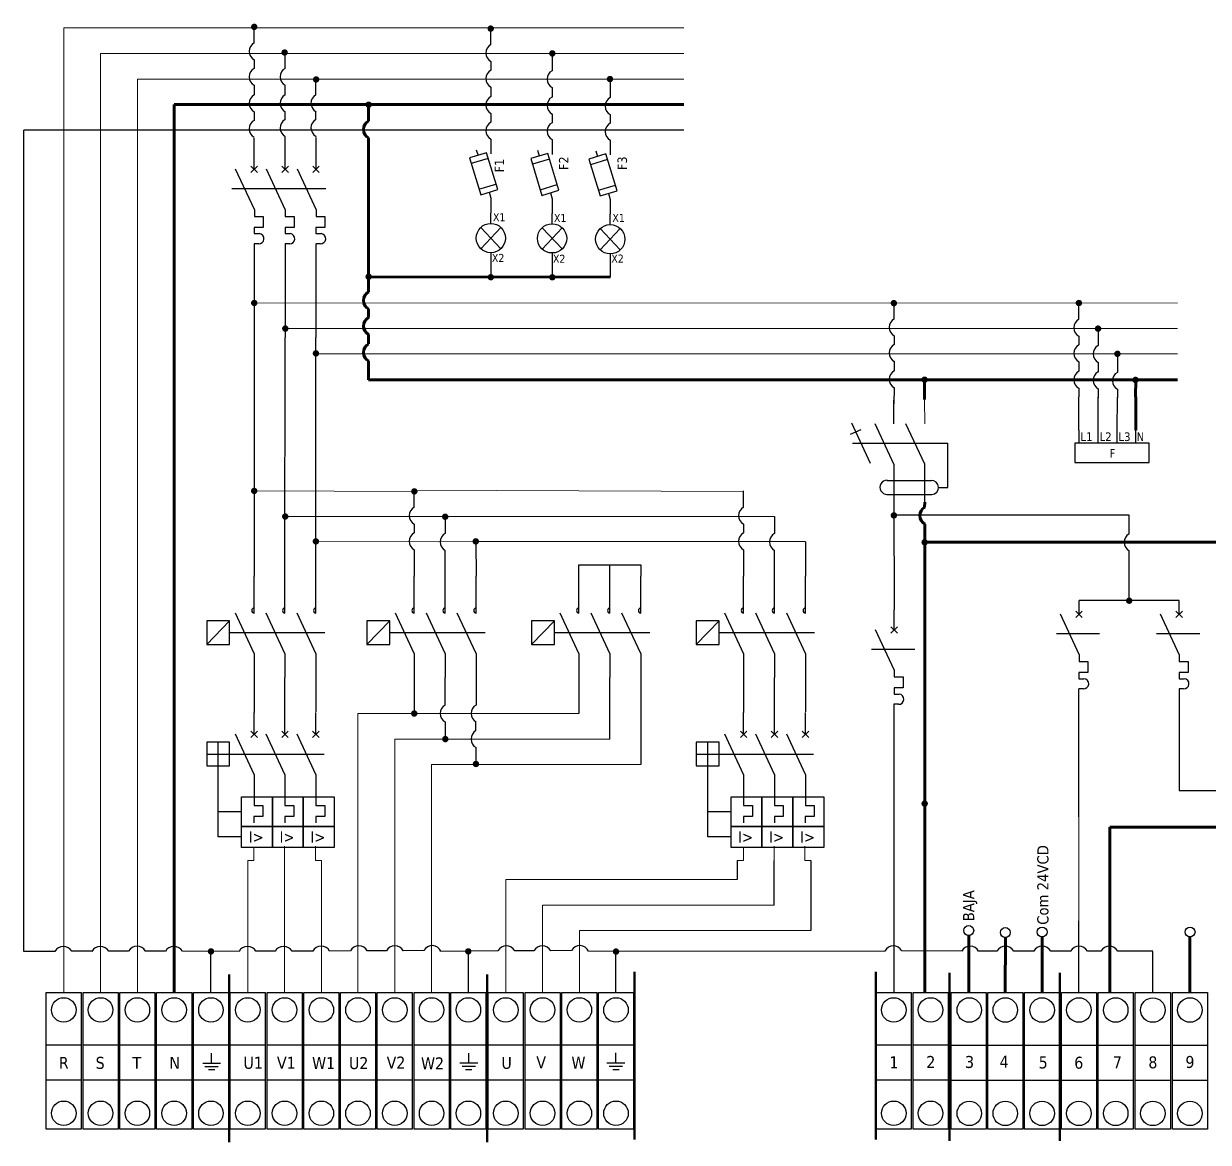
# Model space of a CAD drawing. Header units: inches. Extents: x 6 to 2013, y 5 to 1274.
# Drawn here: x 6 to 746, y 7 to 706 of the extents above; entities that cross this region are included whole.
import ezdxf
from ezdxf.enums import TextEntityAlignment as Align
from ezdxf.lldxf.tags import DXFTag

# ---------------------------------------------------------------- set-up
doc = ezdxf.new("R2010")
doc.units = ezdxf.units.IN
doc.header["$MEASUREMENT"] = 0
doc.linetypes.add('CONTINU', pattern=[0])
doc.styles.add('TAHOMA_STANDARD', font='tahoma.ttf')
tags = doc.linetypes.add('INTERROMPU', pattern=[0.75, 0.5, -0.25]).pattern_tags.tags
tags[6:7] = [DXFTag(74, 4), DXFTag(75, 0), DXFTag(340, '0'), DXFTag(46, 0.0), DXFTag(50, 0.0), DXFTag(44, 0.0), DXFTag(45, 0.0)]
tags[4:5] = [DXFTag(74, 4), DXFTag(75, 0), DXFTag(340, '0'), DXFTag(46, 0.0), DXFTag(50, 0.0), DXFTag(44, 0.0), DXFTag(45, 0.0)]
tags = doc.linetypes.add('INTERROMPU2', pattern=[0.375, 0.25, -0.125]).pattern_tags.tags
tags[6:7] = [DXFTag(74, 4), DXFTag(75, 0), DXFTag(340, '0'), DXFTag(46, 0.0), DXFTag(50, 0.0), DXFTag(44, 0.0), DXFTag(45, 0.0)]
tags[4:5] = [DXFTag(74, 4), DXFTag(75, 0), DXFTag(340, '0'), DXFTag(46, 0.0), DXFTag(50, 0.0), DXFTag(44, 0.0), DXFTag(45, 0.0)]

# ---------------------------------------------------------------- blocks, each defined once
blk = doc.blocks.new('EW_ANSI_FUSE_IS_1PH')
at = {"color": 0}
for p, q in [((0, 0), (0.125, 0)), ((0.4273, 0.0578), (0.1163, -0.0365)), ((0.423, -0.1002), (0.3795, 0.0433)), ((0.4709, -0.0857), (0.4273, 0.0578)), ((0.4491, -0.0139), (0.5, 0)), ((0.5, 0), (0.625, 0)), ((0.1163, -0.0365), (0.1598, -0.18)), ((0.1598, -0.18), (0.4709, -0.0857)), ((0.1642, -0.0219), (0.2077, -0.1655)), ((0.09, -0.1227), (0.1378, -0.1082))]:
    blk.add_line(p, q, dxfattribs=at)
at = {"color": 0, "style": 'TAHOMA_STANDARD'}
for tag, p in [('#LOC_TAG', (0.1669, 0.5263)), ('#FUN_TAG', (0.1599, 0.3817)), ('#TAG', (0.1641, 0.2184)), ('#REF_DES_1', (0.1434, -0.3084)), ('#REF_DES_2', (0.1412, -0.4361)), ('#TD_1', (0.1453, -0.5581)), ('#TD_2', (0.1413, -0.694)), ('#TD_3', (0.1413, -0.8178)), ('#TD_4', (0.1381, -0.9441)), ('#TD_5', (0.1408, -1.0754))]:
    blk.add_attdef(tag, p, '', height=0.08, dxfattribs=at)
at = {"style": 'TAHOMA_STANDARD'}
blk.add_attdef('#P_TAG_0', text='', height=0.075, dxfattribs=at).set_placement((0.075, 0.025), align=Align.RIGHT)
blk.add_attdef('#P_TAG_1', (0.525, 0.025), '', height=0.075, dxfattribs=at)

msp = doc.modelspace()

# ---------------------------------------------------------------- linework, layer by layer
at = {"color": 5, "lineweight": 18}
for p, q in [((30.59, 100.83), (30.59, 703.52)), ((30.59, 703.52), (417.89, 703.52)), ((149.53, 531.62), (726.32, 531.57)), ((249.53, 414.64), (455.26, 413.74)), ((149.49, 414.18), (249.52, 413.74)), ((214.38, 100.83), (214.38, 275.09)), ((214.38, 275.09), (271.93, 275.09)), ((271.93, 275.09), (352.39, 275.09)), ((664.71, 123.98), (664.71, 210.59)), ((145.53, 100.83), (145.53, 183.25)), ((306.68, 100.83), (306.68, 171.31)), ((306.68, 171.31), (451.31, 171.31))]:
    msp.add_line(p, q, dxfattribs=at)
at = {"color": 5}
for p, q in [((149.53, 694.17), (149.58, 704.61)), ((297.34, 693.08), (297.38, 703.52)), ((149.58, 683.61), (149.58, 678.2)), ((297.38, 682.52), (297.38, 677.11)), ((149.58, 667.61), (149.53, 661.68)), ((297.38, 666.52), (297.34, 660.59)), ((149.58, 651.11), (149.53, 645.67)), ((297.38, 650.03), (297.34, 644.58)), ((149.53, 568.53), (149.53, 510.04)), ((549.26, 521.71), (549.3, 532.15)), ((664.64, 521.39), (664.68, 531.57)), ((549.3, 511.15), (549.3, 505.74)), ((664.68, 510.83), (664.68, 505.42)), ((549.3, 495.15), (549.26, 489.22)), ((664.68, 494.83), (664.64, 488.9)), ((549.24, 478.79), (549.19, 468.63)), ((664.75, 478.31), (664.71, 472.93)), ((664.68, 452.05), (664.71, 472.93)), ((249.48, 403.97), (249.53, 414.14)), ((455.21, 403.97), (455.26, 414.14)), ((549.12, 407.16), (549.29, 339.95)), ((249.53, 393.4), (249.53, 387.99)), ((455.26, 393.4), (455.26, 387.99)), ((696.02, 387.36), (696.06, 399.03)), ((249.53, 377.4), (249.53, 360.91)), ((455.26, 377.4), (455.26, 360.91)), ((696.06, 345.64), (696.06, 376.8)), ((149.48, 297.66), (149.48, 275.75)), ((249.53, 297.66), (249.53, 275.09)), ((352.39, 297.66), (352.39, 275.09)), ((455.26, 297.66), (455.26, 275.75)), ((549.12, 280.86), (549.06, 100.83)), ((451.31, 183.25), (451.31, 171.31)), ((664.71, 100.77), (664.71, 145.61))]:
    msp.add_line(p, q, dxfattribs=at)
for p, q in [((168.83, 678.17), (168.83, 688.61)), ((335.64, 687.52), (335.64, 676.74)), ((168.83, 661.67), (168.88, 667.61)), ((335.64, 666.16), (335.59, 660.22)), ((168.83, 646.17), (168.88, 651.11)), ((335.64, 649.66), (335.59, 644.22)), ((149.58, 635.11), (149.58, 635.11)), ((149.58, 615.04), (149.58, 634.61)), ((168.88, 615.04), (168.88, 635.49)), ((188.18, 615.04), (188.18, 635.05)), ((149.63, 590.02), (137.93, 615.17)), ((147.53, 613.04), (151.63, 617.04)), ((147.53, 617.04), (151.63, 613.04)), ((168.93, 590.02), (157.23, 615.17)), ((166.83, 613.04), (170.93, 617.04)), ((166.83, 617.04), (170.93, 613.04)), ((188.23, 590.02), (176.53, 615.17)), ((186.13, 613.04), (190.23, 617.04)), ((186.13, 617.04), (190.23, 613.04)), ((149.63, 590.02), (149.63, 585.72)), ((149.63, 585.72), (155.13, 585.72)), ((155.13, 585.72), (155.13, 578.82)), ((168.93, 590.02), (168.93, 585.72)), ((168.93, 585.72), (174.43, 585.72)), ((174.43, 585.72), (174.43, 578.82)), ((188.23, 590.02), (188.23, 585.72)), ((188.23, 585.72), (193.73, 585.72)), ((193.73, 585.72), (193.73, 578.82)), ((297.38, 581.26), (297.38, 587.77)), ((335.64, 581.11), (335.64, 587.41)), ((371.94, 580.56), (371.94, 587.08)), ((155.13, 578.82), (149.53, 578.82)), ((149.53, 578.82), (149.53, 574.92)), ((174.43, 578.82), (168.83, 578.82)), ((168.83, 578.82), (168.83, 574.92)), ((193.73, 578.82), (188.13, 578.82)), ((188.13, 578.82), (188.13, 574.92)), ((303.65, 565.49), (291.13, 578.78)), ((303.64, 578.75), (291.13, 565.42)), ((341.94, 565.35), (329.42, 578.64)), ((341.93, 578.6), (329.42, 565.27)), ((378.17, 578.11), (365.72, 564.73)), ((378.23, 564.8), (365.72, 578.09)), ((149.53, 574.92), (152.68, 574.92)), ((168.83, 574.92), (171.98, 574.92)), ((188.13, 574.92), (191.28, 574.92)), ((152.34, 568.56), (149.53, 568.56)), ((152.45, 568.56), (152.34, 568.56)), ((168.83, 568.75), (168.83, 510.04)), ((171.64, 568.56), (168.83, 568.56)), ((171.75, 568.56), (171.64, 568.56)), ((190.94, 568.56), (188.13, 568.56)), ((191.05, 568.56), (190.94, 568.56)), ((297.35, 562.98), (297.35, 547.67)), ((335.64, 562.83), (335.64, 547.67)), ((371.94, 562.29), (371.94, 547.67)), ((676.68, 515.57), (676.68, 505.06)), ((676.68, 494.47), (676.64, 488.54)), ((676.73, 477.95), (676.68, 472.41)), ((549.07, 456.08), (549.12, 470.94)), ((676.68, 452.05), (676.68, 472.68)), ((521.97, 449.6), (528.62, 452.6)), ((534.47, 431.38), (522.77, 456.53)), ((549.07, 430.93), (537.37, 456.08)), ((568.37, 430.93), (556.67, 456.08)), ((664.68, 452.05), (664.68, 443.97)), ((676.68, 443.97), (676.68, 452.05)), ((688.68, 443.97), (688.68, 452.05)), ((700.18, 443.97), (700.18, 452.05)), ((549.07, 430.93), (549.12, 407.16)), ((568.37, 407.16), (568.37, 430.93)), ((544.82, 420.78), (572.62, 420.78)), ((544.82, 412.03), (572.82, 412.03)), ((268.83, 398.14), (268.83, 387.63)), ((474.56, 398.14), (474.56, 387.63)), ((268.83, 337.76), (268.83, 377.04)), ((474.56, 337.76), (474.56, 377.04)), ((149.48, 337.76), (149.48, 360.91)), ((168.78, 337.76), (168.78, 360.91)), ((188.08, 337.76), (188.08, 360.91)), ((249.53, 337.76), (249.53, 360.91)), ((288.13, 337.76), (288.13, 360.91)), ((352.39, 337.76), (352.39, 360.91)), ((371.69, 337.76), (371.69, 360.91)), ((390.99, 337.76), (390.99, 360.91)), ((455.26, 337.76), (455.26, 360.91)), ((474.56, 337.76), (474.56, 360.91)), ((493.86, 337.76), (493.86, 360.91)), ((119.94, 318.31), (134.19, 333.01)), ((149.48, 312.61), (137.78, 337.76)), ((168.78, 312.61), (157.08, 337.76)), ((188.08, 312.61), (176.38, 337.76)), ((219.99, 318.31), (234.24, 333.01)), ((249.53, 312.61), (237.83, 337.76)), ((268.83, 312.61), (257.13, 337.76)), ((288.13, 312.61), (276.43, 337.76)), ((322.85, 318.31), (337.1, 333.01)), ((352.39, 312.61), (340.69, 337.76)), ((371.69, 312.61), (359.99, 337.76)), ((390.99, 312.61), (379.29, 337.76)), ((425.72, 318.31), (439.97, 333.01)), ((455.26, 312.61), (443.56, 337.76)), ((474.56, 312.61), (462.86, 337.76)), ((493.86, 312.61), (482.16, 337.76)), ((549.28, 327.33), (549.29, 339.95)), ((664.81, 311.95), (653.11, 337.1)), ((662.71, 334.98), (666.81, 338.98)), ((662.71, 338.98), (666.81, 334.98)), ((727.42, 311.95), (715.72, 337.1)), ((725.32, 334.98), (729.42, 338.98)), ((725.32, 338.98), (729.42, 334.98)), ((549.33, 302.31), (537.63, 327.46)), ((547.23, 325.33), (551.33, 329.33)), ((547.23, 329.33), (551.33, 325.33)), ((149.48, 312.61), (149.48, 297.66)), ((168.78, 312.61), (168.78, 297.66)), ((188.08, 312.61), (188.08, 297.66)), ((249.53, 312.61), (249.53, 297.66)), ((268.83, 312.61), (268.83, 297.66)), ((288.13, 312.61), (288.13, 297.66)), ((352.39, 312.61), (352.39, 297.66)), ((371.69, 312.61), (371.69, 297.66)), ((390.99, 312.61), (390.99, 297.66)), ((455.26, 312.61), (455.26, 297.66)), ((474.56, 312.61), (474.56, 297.66)), ((493.86, 312.61), (493.86, 297.66)), ((664.81, 311.95), (664.81, 307.65)), ((727.42, 311.95), (727.42, 307.65)), ((664.81, 307.65), (670.31, 307.65)), ((670.31, 307.65), (670.31, 300.75)), ((727.42, 307.65), (732.92, 307.65)), ((732.92, 307.65), (732.92, 300.75)), ((168.78, 275.75), (168.78, 297.66)), ((268.83, 280.38), (268.83, 297.66)), ((371.69, 259.09), (371.69, 297.66)), ((474.56, 275.75), (474.56, 297.66)), ((549.33, 302.31), (549.33, 298.01)), ((549.33, 298.01), (554.83, 298.01)), ((554.83, 298.01), (554.83, 291.11)), ((670.31, 300.75), (664.71, 300.75)), ((664.71, 300.75), (664.71, 296.85)), ((664.71, 296.85), (667.86, 296.85)), ((732.92, 300.75), (727.32, 300.75)), ((727.32, 300.75), (727.32, 296.85)), ((727.32, 296.85), (730.47, 296.85)), ((554.83, 291.11), (549.23, 291.11)), ((549.23, 291.11), (549.23, 287.21)), ((667.52, 290.5), (664.71, 290.5)), ((730.02, 290.5), (727.32, 290.5)), ((549.23, 287.21), (552.38, 287.21)), ((149.48, 262.1), (149.48, 275.75)), ((168.78, 262.1), (168.78, 275.75)), ((188.08, 262.1), (188.08, 275.75)), ((455.26, 262.1), (455.26, 275.75)), ((474.56, 262.1), (474.56, 275.75)), ((493.86, 262.1), (493.86, 275.75)), ((551.93, 280.86), (549.12, 280.86)), ((268.83, 269.84), (268.83, 259.09)), ((149.48, 236.95), (137.78, 262.1)), ((147.43, 260.1), (151.53, 264.1)), ((147.43, 264.1), (151.53, 260.1)), ((168.78, 236.95), (157.08, 262.1)), ((166.73, 260.1), (170.83, 264.1)), ((166.73, 264.1), (170.83, 260.1)), ((188.08, 236.95), (176.38, 262.1)), ((186.03, 260.1), (190.13, 264.1)), ((186.03, 264.1), (190.13, 260.1)), ((455.26, 236.95), (443.56, 262.1)), ((453.21, 260.1), (457.31, 264.1)), ((453.21, 264.1), (457.31, 260.1)), ((474.56, 236.95), (462.86, 262.1)), ((472.51, 260.1), (476.61, 264.1)), ((472.51, 264.1), (476.61, 260.1)), ((493.86, 236.95), (482.16, 262.1)), ((491.81, 260.1), (495.91, 264.1)), ((491.81, 264.1), (495.91, 260.1)), ((127.06, 242.4), (127.06, 257.1)), ((432.85, 242.4), (432.85, 257.1)), ((119.94, 249.75), (134.19, 249.75)), ((425.72, 249.75), (439.97, 249.75)), ((127.06, 197.95), (127.06, 242.4)), ((149.48, 236.95), (149.48, 222)), ((168.78, 236.95), (168.78, 222)), ((188.08, 236.95), (188.08, 222)), ((432.85, 197.95), (432.85, 242.4)), ((455.26, 236.95), (455.26, 222)), ((474.56, 236.95), (474.56, 222)), ((493.86, 236.95), (493.86, 222)), ((149.48, 221.95), (149.48, 217.65)), ((149.48, 217.65), (154.98, 217.65)), ((154.98, 217.65), (154.98, 210.75)), ((168.78, 221.95), (168.78, 217.65)), ((168.78, 217.65), (174.28, 217.65)), ((174.28, 217.65), (174.28, 210.75)), ((188.08, 221.95), (188.08, 217.65)), ((188.08, 217.65), (193.58, 217.65)), ((193.58, 217.65), (193.58, 210.75)), ((455.26, 221.95), (455.26, 217.65)), ((455.26, 217.65), (460.76, 217.65)), ((460.76, 217.65), (460.76, 210.75)), ((474.56, 221.95), (474.56, 217.65)), ((474.56, 217.65), (480.06, 217.65)), ((480.06, 217.65), (480.06, 210.75)), ((493.86, 221.95), (493.86, 217.65)), ((493.86, 217.65), (499.36, 217.65)), ((499.36, 217.65), (499.36, 210.75)), ((154.98, 210.75), (149.38, 210.75)), ((149.38, 210.75), (149.38, 206.85)), ((174.28, 210.75), (168.68, 210.75)), ((168.68, 210.75), (168.68, 206.85)), ((193.58, 210.75), (187.98, 210.75)), ((187.98, 210.75), (187.98, 206.85)), ((460.76, 210.75), (455.16, 210.75)), ((455.16, 210.75), (455.16, 206.85)), ((480.06, 210.75), (474.46, 210.75)), ((474.46, 210.75), (474.46, 206.85)), ((499.36, 210.75), (493.76, 210.75)), ((493.76, 210.75), (493.76, 206.85)), ((474.3, 155.31), (474.3, 183.25)), ((133.86, 112.08), (133.86, 7.16)), ((295.01, 112.08), (295.01, 7.16)), ((387.19, 113.75), (387.19, 8.83)), ((537.78, 113.75), (537.78, 8.83)), ((583.92, 113.03), (583.92, 8.11)), ((652.7, 113.09), (652.7, 8.18)), ((19.65, 67.99), (41.54, 67.99)), ((42.63, 67.99), (64.53, 67.99)), ((65.62, 67.99), (87.51, 67.99)), ((88.61, 67.99), (110.5, 67.99)), ((111.59, 67.99), (133.49, 67.99)), ((134.58, 67.99), (156.47, 67.99)), ((157.57, 67.99), (179.46, 67.99)), ((180.55, 67.99), (202.44, 67.99)), ((203.44, 67.99), (225.33, 67.99)), ((226.43, 67.99), (248.32, 67.99)), ((249.41, 67.99), (271.3, 67.99)), ((272.4, 67.99), (294.29, 67.99)), ((295.73, 67.99), (317.62, 67.99)), ((318.72, 67.99), (340.61, 67.99)), ((341.7, 67.99), (363.59, 67.99)), ((364.59, 67.99), (386.48, 67.99)), ((538.12, 67.99), (560.01, 67.99)), ((561.1, 67.99), (582.99, 67.99)), ((584.92, 67.93), (606.81, 67.93)), ((607.78, 67.93), (629.67, 67.93)), ((630.78, 67.93), (652.67, 67.93)), ((653.76, 67.93), (675.66, 67.93)), ((676.75, 67.93), (698.64, 67.93)), ((699.94, 67.92), (721.83, 67.92)), ((723.09, 67.93), (744.98, 67.93)), ((19.65, 46.1), (41.54, 46.1)), ((42.63, 46.1), (64.53, 46.1)), ((65.62, 46.1), (87.51, 46.1)), ((88.61, 46.1), (110.5, 46.1)), ((111.59, 46.1), (133.49, 46.1)), ((134.58, 46.1), (156.47, 46.1)), ((157.57, 46.1), (179.46, 46.1)), ((180.55, 46.1), (202.44, 46.1)), ((203.44, 46.1), (225.33, 46.1)), ((226.43, 46.1), (248.32, 46.1)), ((249.41, 46.1), (271.3, 46.1)), ((272.4, 46.1), (294.29, 46.1)), ((295.73, 46.1), (317.62, 46.1)), ((318.72, 46.1), (340.61, 46.1)), ((341.7, 46.1), (363.59, 46.1)), ((364.59, 46.1), (386.48, 46.1)), ((538.12, 46.1), (560.01, 46.1)), ((561.1, 46.1), (582.99, 46.1)), ((584.92, 46.04), (606.81, 46.04)), ((607.78, 46.04), (629.67, 46.04)), ((630.78, 46.04), (652.67, 46.04)), ((653.76, 46.04), (675.66, 46.04)), ((676.75, 46.04), (698.64, 46.04)), ((699.94, 46.03), (721.83, 46.03)), ((723.09, 46.04), (744.98, 46.04))]:
    msp.add_line(p, q)
at = {"lineweight": 18}
for p, q in [((53.58, 100.83), (53.58, 687.52)), ((53.58, 687.52), (417.89, 687.52)), ((168.83, 515.62), (726.32, 515.57)), ((568.37, 456.08), (568.34, 471.11)), ((168.79, 398.18), (268.83, 398.14)), ((268.83, 398.14), (474.56, 398.14)), ((237.37, 100.83), (237.37, 259.09)), ((237.37, 259.09), (371.69, 259.09)), ((149.38, 183.25), (149.38, 191.75)), ((168.51, 100.83), (168.51, 192.25)), ((187.79, 183.25), (187.81, 192.25)), ((455.16, 183.25), (455.16, 191.75)), ((474.3, 183.25), (474.3, 192.25)), ((493.57, 183.25), (493.6, 192.25)), ((145.53, 183.25), (149.38, 183.25)), ((191.5, 183.25), (187.79, 183.25)), ((451.31, 183.25), (455.16, 183.25)), ((497.28, 183.25), (493.57, 183.25)), ((329.66, 100.83), (329.66, 155.31)), ((329.66, 155.31), (474.3, 155.31))]:
    msp.add_line(p, q, dxfattribs=at)
at = {"color": 1, "lineweight": 18}
for p, q in [((76.57, 100.83), (76.57, 671.52)), ((76.57, 671.52), (417.89, 671.52)), ((188.12, 499.84), (726.32, 499.79)), ((188.09, 382.39), (288.08, 382.61)), ((288.08, 382.61), (493.81, 382.61)), ((260.36, 100.83), (260.34, 243.31)), ((260.36, 243.31), (391, 243.32)), ((191.5, 100.83), (191.5, 183.25)), ((352.65, 139.53), (497.28, 139.54)), ((352.65, 100.83), (352.65, 139.53))]:
    msp.add_line(p, q, dxfattribs=at)
at = {"color": 1}
for p, q in [((188.13, 661.61), (188.13, 672.61)), ((371.89, 671.52), (371.89, 659.89)), ((188.13, 646.17), (188.13, 651.07)), ((371.94, 649.33), (371.89, 643.89)), ((188.13, 568.31), (188.13, 510.04)), ((688.72, 499.84), (688.72, 488.21)), ((688.76, 477.65), (688.79, 472.24)), ((688.68, 452.05), (688.73, 472.57)), ((288.08, 382.41), (288.13, 360.91)), ((493.81, 382.41), (493.86, 360.91)), ((188.08, 297.66), (188.08, 276.18)), ((288.13, 297.66), (288.13, 280.38)), ((390.99, 297.66), (391, 243.31)), ((493.86, 297.66), (493.86, 276.18)), ((288.09, 264.38), (288.09, 269.87)), ((288.14, 243.31), (288.14, 253.82)), ((497.28, 183.25), (497.28, 139.54))]:
    msp.add_line(p, q, dxfattribs=at)
at = {"color": 9, "lineweight": 60}
for p, q in [((99.56, 100.83), (99.56, 655.52)), ((99.56, 655.52), (417.89, 655.52)), ((221, 538.47), (221.04, 549.95)), ((221.03, 547.98), (371.94, 547.67)), ((221.04, 527.9), (221.04, 522.49)), ((221.04, 511.9), (221, 505.97)), ((221.04, 495.41), (221, 489.97)), ((221, 483.62), (726.32, 483.58)), ((568.34, 471.39), (568.33, 484.12)), ((700.14, 472.97), (700.18, 483.57)), ((700.18, 452.05), (700.18, 472.95)), ((568.32, 404), (568.37, 407.16)), ((568.37, 343.85), (568.41, 393.46)), ((568.37, 100.83), (568.37, 343.85)), ((684.01, 204.15), (684.01, 100.77)), ((684.01, 204.15), (1128.97, 204.15))]:
    msp.add_line(p, q, dxfattribs=at)
at = {"color": 9, "linetype": 'CONTINU', "lineweight": 60}
for p, q in [((221, 645.25), (221, 655.52)), ((221.04, 548.9), (221.04, 634.69)), ((221, 489.97), (221, 483.62))]:
    msp.add_line(p, q, dxfattribs=at)
at = {"color": 3, "linetype": 'INTERROMPU2'}
for p, q in [((417.89, 639.52), (5.56, 639.52)), ((5.56, 126.46), (5.56, 639.52)), ((25.03, 126.46), (5.56, 126.46)), ((48.13, 126.51), (35.59, 126.51)), ((71.11, 126.63), (58.67, 126.51)), ((94.23, 126.67), (81.67, 126.67)), ((140.11, 126.46), (104.67, 126.51)), ((122.54, 100.83), (122.54, 126.44)), ((162.63, 126.51), (150.67, 126.51)), ((186.11, 126.63), (173.17, 126.51)), ((209.61, 126.79), (196.67, 126.67)), ((232.13, 126.84), (220.17, 126.84)), ((255.61, 126.96), (242.67, 126.84)), ((283.34, 126.44), (265.47, 126.51)), ((301.8, 126.79), (283.34, 126.67)), ((283.34, 100.83), (283.34, 126.44)), ((324.32, 126.84), (312.36, 126.84)), ((347.8, 126.96), (334.86, 126.84)), ((375.54, 126.44), (358.36, 126.51)), ((543.46, 126.69), (375.54, 126.44)), ((375.54, 100.83), (375.54, 126.44)), ((591.46, 126.53), (554.03, 126.74)), ((613.49, 126.57), (602.03, 126.57)), ((636.51, 126.56), (624.03, 126.57)), ((659.56, 126.6), (647.07, 126.62)), ((678.46, 126.53), (670.03, 126.57)), ((710.88, 126.57), (689.03, 126.57)), ((710.88, 100.76), (710.88, 126.37))]:
    msp.add_line(p, q, dxfattribs=at)
at = {"linetype": 'INTERROMPU2'}
for p, q in [((135.61, 603.07), (194.2, 603.07)), ((523.27, 443.98), (582.82, 443.98)), ((134.19, 325.66), (193.68, 325.66)), ((234.24, 325.66), (293.73, 325.66)), ((337.1, 325.66), (396.59, 325.66)), ((439.97, 325.66), (499.46, 325.66)), ((650.62, 325), (677.62, 325)), ((713.23, 325), (740.23, 325)), ((535.15, 315.36), (562.15, 315.36)), ((129.73, 249.75), (193.15, 249.75)), ((435.51, 249.75), (498.93, 249.75))]:
    msp.add_line(p, q, dxfattribs=at)
at = {"color": 5, "linetype": 'CONTINU'}
for p, q in [((149.53, 510.04), (149.48, 360.91)), ((696.06, 399.03), (549.12, 399.05)), ((727.37, 345.63), (664.76, 345.65)), ((664.71, 210.59), (664.71, 290.5))]:
    msp.add_line(p, q, dxfattribs=at)
at = {"linetype": 'CONTINU'}
for p, q in [((168.78, 360.91), (168.83, 510.04)), ((664.76, 336.98), (664.76, 345.63)), ((727.37, 336.98), (727.37, 345.63))]:
    msp.add_line(p, q, dxfattribs=at)
at = {"color": 1, "linetype": 'CONTINU'}
msp.add_line((188.08, 360.91), (188.13, 510.04), dxfattribs=at)
at = {"linetype": 'INTERROMPU'}
for p, q in [((582.82, 416.4), (582.82, 443.98)), ((577, 416.4), (582.82, 416.4)), ((141.63, 213.74), (127.06, 213.74)), ((447.41, 213.74), (432.85, 213.74)), ((141.63, 197.95), (127.06, 197.95)), ((447.41, 197.95), (432.85, 197.95))]:
    msp.add_line(p, q, dxfattribs=at)
at = {"color": 9, "lineweight": 60, "ltscale": 3}
msp.add_line((568.4, 382.09), (801, 382.09), dxfattribs=at)
at = {"ltscale": 3}
for p, q in [((352.39, 360.91), (352.39, 368.06)), ((352.39, 368.06), (390.99, 368.06)), ((371.69, 360.91), (371.69, 368.06)), ((390.99, 368.06), (390.99, 360.91))]:
    msp.add_line(p, q, dxfattribs=at)
at = {"color": 5, "ltscale": 3}
for p, q in [((727.32, 290.5), (727.32, 226.92)), ((727.32, 226.92), (769.2, 226.92))]:
    msp.add_line(p, q, dxfattribs=at)
at = {"color": 2, "lineweight": 60, "true_color": 0xeded07}
for p, q in [((595.86, 100.77), (595.86, 136.39)), ((618.72, 100.77), (618.79, 135.13)), ((641.72, 100.77), (641.72, 135.45)), ((734.03, 100.77), (734.03, 135.45))]:
    msp.add_line(p, q, dxfattribs=at)
at = {"linetype": 'CONTINU', "lineweight": 50}
for p, q in [((133.86, 112.08), (133.86, 7.16)), ((295.01, 112.08), (295.01, 7.16)), ((387.19, 113.75), (387.19, 8.83)), ((537.78, 113.75), (537.78, 8.83)), ((583.92, 113.03), (583.92, 8.11)), ((652.7, 113.09), (652.7, 8.18))]:
    msp.add_line(p, q, dxfattribs=at)
at = {"lineweight": 30, "ltscale": 3}
for p, q in [((122.94, 56.69), (122.94, 62.89)), ((283.57, 56.75), (283.57, 62.96)), ((375.48, 56.8), (375.48, 63.01)), ((117.37, 56.69), (128.5, 56.69)), ((118.76, 54.62), (127.11, 54.62)), ((120.94, 52.56), (124.93, 52.56)), ((278, 56.75), (289.14, 56.75)), ((279.39, 54.69), (287.75, 54.69)), ((281.57, 52.63), (285.57, 52.63)), ((369.91, 56.8), (381.04, 56.8)), ((371.3, 54.74), (379.65, 54.74)), ((373.48, 52.68), (377.47, 52.68))]:
    msp.add_line(p, q, dxfattribs=at)
at = {"color": 5}
for points in [[(150.56, 704.11, 2, 2, 1), (148.56, 704.11, 2, 2, 1)], [(298.28, 703.02, 2, 2, 1), (296.28, 703.02, 2, 2, 1)], [(150.57, 531.62, 2, 2, 1), (148.57, 531.62, 2, 2, 1)], [(550.12, 531.5, 2, 2, 1), (548.12, 531.5, 2, 2, 1)], [(665.68, 531.57, 2, 2, 1), (663.68, 531.57, 2, 2, 1)], [(150.54, 414.17, 2, 2, 1), (148.54, 414.17, 2, 2, 1)], [(250.58, 413.87, 2, 2, 1), (248.58, 413.87, 2, 2, 1)], [(550.13, 398.88, 2, 2, 1), (548.13, 398.88, 2, 2, 1)], [(697.1, 345.59, 2, 2, 1), (695.1, 345.59, 2, 2, 1)], [(250.53, 275.09, 2, 2, 1), (248.53, 275.09, 2, 2, 1)]]:
    msp.add_lwpolyline(points, format="xyseb", close=True, dxfattribs=at)
for points in [[(169.56, 688.11, 2, 2, 1), (167.56, 688.11, 2, 2, 1)], [(336.78, 687.52, 2, 2, 1), (334.78, 687.52, 2, 2, 1)], [(169.98, 515.61, 2, 2, 1), (167.98, 515.61, 2, 2, 1)], [(677.68, 515.57, 2, 2, 1), (675.68, 515.57, 2, 2, 1)], [(169.95, 398.17, 2, 2, 1), (167.95, 398.17, 2, 2, 1)], [(269.84, 398.05, 2, 2, 1), (267.84, 398.05, 2, 2, 1)], [(269.94, 259.08, 2, 2, 1), (267.94, 259.08, 2, 2, 1)]]:
    msp.add_lwpolyline(points, format="xyseb", close=True)
at = {"color": 1}
for points in [[(372.78, 671.52, 2, 2, 1), (370.78, 671.52, 2, 2, 1)], [(189.23, 671.28, 2, 2, 1), (187.23, 671.28, 2, 2, 1)], [(189.1, 500.1, 2, 2, 1), (187.1, 500.1, 2, 2, 1)], [(689.75, 499.84, 2, 2, 1), (687.75, 499.84, 2, 2, 1)], [(189.07, 382.65, 2, 2, 1), (187.07, 382.65, 2, 2, 1)], [(288.96, 382.65, 2, 2, 1), (286.96, 382.65, 2, 2, 1)], [(289.06, 243.56, 2, 2, 1), (287.06, 243.56, 2, 2, 1)]]:
    msp.add_lwpolyline(points, format="xyseb", close=True, dxfattribs=at)
at = {"color": 9, "lineweight": 60}
for points in [[(222.06, 655.48, 2, 2, 1), (220.06, 655.48, 2, 2, 1)], [(222.04, 547.98, 2, 2, 1), (220.04, 547.98, 2, 2, 1)], [(298.34, 547.69, 2, 2, 1), (296.34, 547.69, 2, 2, 1)], [(336.78, 547.67, 2, 2, 1), (334.78, 547.67, 2, 2, 1)], [(569.29, 483.66, 2, 2, 1), (567.29, 483.66, 2, 2, 1)], [(701.05, 483.51, 2, 2, 1), (699.05, 483.51, 2, 2, 1)]]:
    msp.add_lwpolyline(points, format="xyseb", close=True, dxfattribs=at)
for points in [[(662.18, 443.97), (662.18, 431.89), (708.68, 431.89), (708.68, 443.97)], [(134.19, 333.01), (119.94, 333.01), (119.94, 318.31), (134.19, 318.31)], [(234.24, 333.01), (219.99, 333.01), (219.99, 318.31), (234.24, 318.31)], [(337.1, 333.01), (322.85, 333.01), (322.85, 318.31), (337.1, 318.31)], [(439.97, 333.01), (425.72, 333.01), (425.72, 318.31), (439.97, 318.31)], [(134.19, 257.1), (119.94, 257.1), (119.94, 242.4), (134.19, 242.4)], [(439.97, 257.1), (425.72, 257.1), (425.72, 242.4), (439.97, 242.4)], [(141.63, 222.99), (160.93, 222.99), (160.93, 204.49), (141.63, 204.49)], [(160.93, 222.99), (180.23, 222.99), (180.23, 204.49), (160.93, 204.49)], [(180.23, 222.99), (199.53, 222.99), (199.53, 204.49), (180.23, 204.49)], [(447.41, 222.99), (466.71, 222.99), (466.71, 204.49), (447.41, 204.49)], [(466.71, 222.99), (486.01, 222.99), (486.01, 204.49), (466.71, 204.49)], [(486.01, 222.99), (505.31, 222.99), (505.31, 204.49), (486.01, 204.49)], [(141.63, 204.5), (160.93, 204.5), (160.93, 191.4), (141.63, 191.4)], [(160.93, 204.5), (180.23, 204.5), (180.23, 191.4), (160.93, 191.4)], [(180.23, 204.5), (199.53, 204.5), (199.53, 191.4), (180.23, 191.4)], [(447.41, 204.5), (466.71, 204.5), (466.71, 191.4), (447.41, 191.4)], [(466.71, 204.5), (486.01, 204.5), (486.01, 191.4), (466.71, 191.4)], [(486.01, 204.5), (505.31, 204.5), (505.31, 191.4), (486.01, 191.4)], [(19.65, 15.45), (19.65, 100.83), (41.54, 100.83), (41.54, 15.45)], [(42.63, 15.45), (42.63, 100.83), (64.53, 100.83), (64.53, 15.45)], [(65.62, 15.45), (65.62, 100.83), (87.51, 100.83), (87.51, 15.45)], [(88.61, 15.45), (88.61, 100.83), (110.5, 100.83), (110.5, 15.45)], [(111.59, 15.45), (111.59, 100.83), (133.49, 100.83), (133.49, 15.45)], [(134.58, 15.45), (134.58, 100.83), (156.47, 100.83), (156.47, 15.45)], [(157.57, 15.45), (157.57, 100.83), (179.46, 100.83), (179.46, 15.45)], [(180.55, 15.45), (180.55, 100.83), (202.44, 100.83), (202.44, 15.45)], [(203.44, 15.45), (203.44, 100.83), (225.33, 100.83), (225.33, 15.45)], [(226.43, 15.45), (226.43, 100.83), (248.32, 100.83), (248.32, 15.45)], [(249.41, 15.45), (249.41, 100.83), (271.3, 100.83), (271.3, 15.45)], [(272.4, 15.45), (272.4, 100.83), (294.29, 100.83), (294.29, 15.45)], [(295.73, 15.45), (295.73, 100.83), (317.62, 100.83), (317.62, 15.45)], [(318.72, 15.45), (318.72, 100.83), (340.61, 100.83), (340.61, 15.45)], [(341.7, 15.45), (341.7, 100.83), (363.59, 100.83), (363.59, 15.45)], [(364.59, 15.45), (364.59, 100.83), (386.48, 100.83), (386.48, 15.45)], [(538.12, 15.45), (538.12, 100.83), (560.01, 100.83), (560.01, 15.45)], [(561.1, 15.45), (561.1, 100.83), (582.99, 100.83), (582.99, 15.45)], [(584.92, 15.39), (584.92, 100.77), (606.81, 100.77), (606.81, 15.39)], [(607.78, 15.39), (607.78, 100.77), (629.67, 100.77), (629.67, 15.39)], [(630.78, 15.39), (630.78, 100.77), (652.67, 100.77), (652.67, 15.39)], [(653.76, 15.39), (653.76, 100.77), (675.66, 100.77), (675.66, 15.39)], [(676.75, 15.39), (676.75, 100.77), (698.64, 100.77), (698.64, 15.39)], [(699.94, 15.38), (699.94, 100.76), (721.83, 100.76), (721.83, 15.38)], [(723.09, 15.39), (723.09, 100.77), (744.98, 100.77), (744.98, 15.39)]]:
    msp.add_lwpolyline(points, close=True)
at = {"color": 9}
for points in [[(569.35, 382.07, 2, 2, 1), (567.35, 382.07, 2, 2, 1)], [(569.35, 218.8, 2, 2, 1), (567.35, 218.8, 2, 2, 1)]]:
    msp.add_lwpolyline(points, format="xyseb", close=True, dxfattribs=at)
at = {"color": 3}
for points in [[(123.55, 126.45, 2, 2, 1), (121.55, 126.45, 2, 2, 1)], [(284.28, 126.46, 2, 2, 1), (282.28, 126.46, 2, 2, 1)], [(376.56, 126.35, 2, 2, 1), (374.56, 126.35, 2, 2, 1)]]:
    msp.add_lwpolyline(points, format="xyseb", close=True, dxfattribs=at)
for centre, radius in [((297.35, 572.12), 9.14), ((335.64, 571.97), 9.14), ((371.94, 571.42), 9.14), ((595.86, 139.49), 3.1), ((618.72, 138.23), 3.1), ((641.72, 138.55), 3.1), ((734.12, 138.55), 3.1), ((30.59, 89.88), 7.66), ((53.58, 89.88), 7.66), ((76.57, 89.88), 7.66), ((99.55, 89.88), 7.66), ((122.54, 89.88), 7.66), ((145.53, 89.88), 7.66), ((168.51, 89.88), 7.66), ((191.5, 89.88), 7.66), ((214.38, 89.88), 7.66), ((237.37, 89.88), 7.66), ((260.36, 89.88), 7.66), ((283.34, 89.88), 7.66), ((306.68, 89.88), 7.66), ((329.66, 89.88), 7.66), ((352.65, 89.88), 7.66), ((375.54, 89.88), 7.66), ((549.06, 89.88), 7.66), ((572.05, 89.88), 7.66), ((596.24, 89.83), 7.66), ((618.72, 89.83), 7.66), ((641.72, 89.83), 7.66), ((664.71, 89.83), 7.66), ((687.7, 89.83), 7.66), ((710.88, 89.81), 7.66), ((734.03, 89.83), 7.66), ((30.59, 25.3), 7.66), ((53.58, 25.3), 7.66), ((76.57, 25.3), 7.66), ((99.55, 25.3), 7.66), ((122.54, 25.3), 7.66), ((145.53, 25.3), 7.66), ((168.51, 25.3), 7.66), ((191.5, 25.3), 7.66), ((214.38, 25.3), 7.66), ((237.37, 25.3), 7.66), ((260.36, 25.3), 7.66), ((283.34, 25.3), 7.66), ((306.68, 25.3), 7.66), ((329.66, 25.3), 7.66), ((352.65, 25.3), 7.66), ((375.54, 25.3), 7.66), ((549.06, 25.3), 7.66), ((572.05, 25.3), 7.66), ((596.24, 25.25), 7.66), ((618.72, 25.25), 7.66), ((641.72, 25.25), 7.66), ((664.71, 25.25), 7.66), ((687.7, 25.25), 7.66), ((710.88, 25.23), 7.66), ((734.03, 25.25), 7.66)]:
    msp.add_circle(centre, radius)
at = {"color": 5}
for centre in [(152.44, 688.9), (300.25, 687.81), (152.44, 672.9), (300.25, 671.81), (152.44, 656.41), (300.25, 655.32), (152.44, 640.4), (300.25, 639.31), (552.17, 516.44), (667.55, 516.13), (552.17, 500.39), (667.55, 500.13), (552.17, 483.95), (667.55, 483.63), (252.4, 398.7), (458.13, 398.7), (252.4, 382.7), (458.13, 382.7), (698.93, 382.09)]:
    msp.add_arc(centre, 6.02, 118.95443, 241.54361, dxfattribs=at)
for centre, radius, start, end in [((171.74, 672.9), 6.02, 118.95443, 241.54361), ((338.51, 671.45), 6.02, 118.95443, 241.54361), ((171.74, 656.4), 6.02, 118.95443, 241.54361), ((338.51, 654.96), 6.02, 118.95443, 241.54361), ((171.74, 640.9), 6.02, 118.95443, 241.54361), ((338.51, 638.95), 6.02, 118.95443, 241.54361), ((152.45, 571.74), 3.18, 265.94645, 85.94645), ((171.75, 571.74), 3.18, 265.94645, 85.94645), ((191.05, 571.74), 3.18, 265.94645, 85.94645), ((679.55, 499.76), 6.02, 118.95443, 241.54361), ((679.55, 483.27), 6.02, 118.95443, 241.54361), ((544.82, 416.41), 4.38, 89.345, 270.00019), ((572.62, 416.4), 4.38, 272.61778, 91.96302), ((271.7, 382.33), 6.02, 118.95443, 241.54361), ((477.43, 382.33), 6.02, 118.95443, 241.54361), ((149.66, 339.39), 1.64, 96.51392, 263.48608), ((168.96, 339.39), 1.64, 96.51392, 263.48608), ((188.26, 339.39), 1.64, 96.51392, 263.48608), ((249.71, 339.39), 1.64, 96.51392, 263.48608), ((269.01, 339.39), 1.64, 96.51392, 263.48608), ((288.31, 339.39), 1.64, 96.51392, 263.48608), ((352.58, 339.39), 1.64, 96.51392, 263.48608), ((371.88, 339.39), 1.64, 96.51392, 263.48608), ((391.18, 339.39), 1.64, 96.51392, 263.48608), ((455.45, 339.39), 1.64, 96.51392, 263.48608), ((474.75, 339.39), 1.64, 96.51392, 263.48608), ((494.05, 339.39), 1.64, 96.51392, 263.48608), ((667.64, 293.68), 3.18, 265.94645, 85.94645), ((730.25, 293.68), 3.18, 265.94645, 85.94645), ((552.16, 284.03), 3.18, 265.94645, 85.94645), ((271.74, 275.11), 6.02, 118.95443, 241.54361)]:
    msp.add_arc(centre, radius, start, end)
at = {"color": 1}
for centre in [(191.04, 656.34), (374.81, 654.62), (191.04, 640.9), (374.81, 638.62), (691.63, 482.94), (291.05, 275.11), (291, 259.11)]:
    msp.add_arc(centre, 6.02, 118.95443, 241.54361, dxfattribs=at)
at = {"color": 9, "lineweight": 60}
for centre in [(223.91, 639.98), (223.91, 533.2), (223.91, 517.2), (223.91, 500.7), (571.28, 398.75)]:
    msp.add_arc(centre, 6.02, 118.95443, 241.54361, dxfattribs=at)
at = {"color": 3, "linetype": 'INTERROMPU'}
for centre, radius, start, end in [((30.32, 123.59), 6.02, 28.95443, 151.54361), ((53.4, 123.59), 6.02, 28.95443, 151.54361), ((76.4, 123.76), 6.02, 28.95443, 151.54361), ((99.4, 123.59), 6.02, 28.95443, 151.54361), ((145.4, 123.59), 6.02, 28.95443, 151.54361), ((167.9, 123.59), 6.02, 28.95443, 151.54361), ((191.4, 123.76), 6.02, 28.95443, 151.54361), ((214.9, 123.92), 6.02, 28.95443, 151.54361), ((237.4, 123.92), 6.02, 28.95443, 151.54361), ((260.78, 124.29), 5.83, 22.41198, 152.69112), ((307.09, 123.92), 6.02, 28.95443, 151.54361), ((329.59, 123.92), 6.02, 28.95443, 151.54361), ((352.98, 124.29), 5.83, 22.41198, 152.69112), ((548.76, 123.83), 6.02, 28.95443, 151.54361), ((596.76, 123.66), 6.02, 28.95443, 151.54361), ((618.76, 123.66), 6.02, 28.95443, 151.54361), ((641.81, 123.69), 6.02, 28.95443, 151.54361), ((664.76, 123.66), 6.02, 28.95443, 151.54361), ((683.76, 123.66), 6.02, 28.95443, 151.54361)]:
    msp.add_arc(centre, radius, start, end, dxfattribs=at)

# ---------------------------------------------------------------- block references
ref = msp.add_blockref('EW_ANSI_FUSE_IS_1PH', (297.38, 634.02), dxfattribs=dict(xscale=74.0000000000002, yscale=74.0000000000002, zscale=74.0000000000002, rotation=270))
ref.add_attrib('#TAG', 'F1', (305.67, 613.25), dxfattribs={"color": 0, "height": 5.92, "rotation": 90, "style": 'TAHOMA_STANDARD'})
ref = msp.add_blockref('EW_ANSI_FUSE_IS_1PH', (335.64, 633.66), dxfattribs=dict(xscale=74.0000000000002, yscale=74.0000000000002, zscale=74.0000000000002, rotation=270))
ref.add_attrib('#TAG', 'F2', (345.85, 614.68), dxfattribs={"color": 0, "height": 5.92, "rotation": 90, "style": 'TAHOMA_STANDARD'})
ref = msp.add_blockref('EW_ANSI_FUSE_IS_1PH', (371.94, 633.33), dxfattribs=dict(xscale=74.0000000000002, yscale=74.0000000000002, zscale=74.0000000000002, rotation=270))
ref.add_attrib('#TAG', 'F3', (382.41, 614.68), dxfattribs={"color": 0, "height": 5.92, "rotation": 90, "style": 'TAHOMA_STANDARD'})

# ---------------------------------------------------------------- texts
at = {"style": 'TAHOMA_STANDARD'}
for s, height, p in [('L1', 5.353, (665.66, 445.41)), ('L2', 5.353, (677.61, 445.39)), ('L3', 5.353, (689.4, 445.35)), ('N', 5.35, (700.72, 445.39)), ('F', 5.35, (683.86, 434.98)), ('R', 7.49, (27.5, 53.08)), ('S', 7.49, (50.52, 53.08)), ('T', 7.49, (73.53, 53.08)), ('N', 7.49, (96.54, 53.08)), ('U1', 7.494, (142.83, 53.08)), ('V1', 7.494, (163.76, 53.08)), ('W1', 7.494, (185.72, 52.91)), ('U2', 7.494, (208.77, 52.91)), ('V2', 7.494, (232.29, 53.24)), ('W2', 7.494, (253.76, 52.75)), ('U', 7.49, (303.98, 53.08)), ('V', 7.49, (325.77, 53.32)), ('W', 7.49, (347.73, 53.16)), ('1', 7.49, (546.35, 53.4)), ('2', 7.49, (569.42, 53.62)), ('3', 7.49, (593.59, 53.62)), ('4', 7.49, (615.13, 53.73)), ('5', 7.49, (639.57, 53.32)), ('6', 7.49, (661.81, 53.18)), ('7', 7.49, (685.94, 53.4)), ('8', 7.49, (708.1, 53.39)), ('9', 7.49, (731.25, 53.62))]:
    msp.add_text(s, height=height, dxfattribs=at).set_placement(p)
at = {"attachment_point": 1, "style": 'TAHOMA_STANDARD'}
for s, width, heights, insert, char_height in [('\\A1;{\\H0.5x;X1}', 0.1853, [0.0932], (298.68, 587.66), 10), ('\\A1;{\\H0.5x;X1}', 0.1853, [0.0932], (336.79, 587.15), 10), ('\\A1;{\\H0.5x;X1}', 0.1853, [0.0932], (373.27, 587.27), 10), ('\\A1;{\\H0.5x;X2}', 0.1853, [0.0932], (298.03, 562.23), 10), ('\\A1;{\\H0.5x;X2}', 0.1853, [0.0932], (336.14, 561.73), 10), ('\\A1;{\\H0.5x;X2}', 0.1853, [0.0932], (372.61, 561.84), 10), ('I>', 0.0972, [0], (146.08, 201.45), 7), ('I>', 0.0972, [0], (165.38, 201.45), 7), ('I>', 0.0972, [0], (184.68, 201.45), 7), ('I>', 0.0972, [0], (451.86, 201.45), 7), ('I>', 0.0972, [0], (471.16, 201.45), 7), ('I>', 0.0972, [0], (490.46, 201.45), 7)]:
    msp.add_mtext_dynamic_manual_height_columns(s, width=width, gutter_width=0.35, heights=heights, dxfattribs=dict(at, insert=insert, char_height=char_height))
at = {"char_height": 10, "attachment_point": 1, "rotation": 90, "style": 'TAHOMA_STANDARD'}
for s, width, heights, insert in [('\\A1;{\\H0.7x;Com 24VCD}', 63.4983, [10.13], (638.69, 143.09)), ('\\A1;{\\H0.7x;BAJA}', 0.3712, [0.0804], (592.3, 145.28))]:
    msp.add_mtext_dynamic_manual_height_columns(s, width=width, gutter_width=0.35, heights=heights, dxfattribs=dict(at, insert=insert))

doc.saveas('drawing.dxf')
